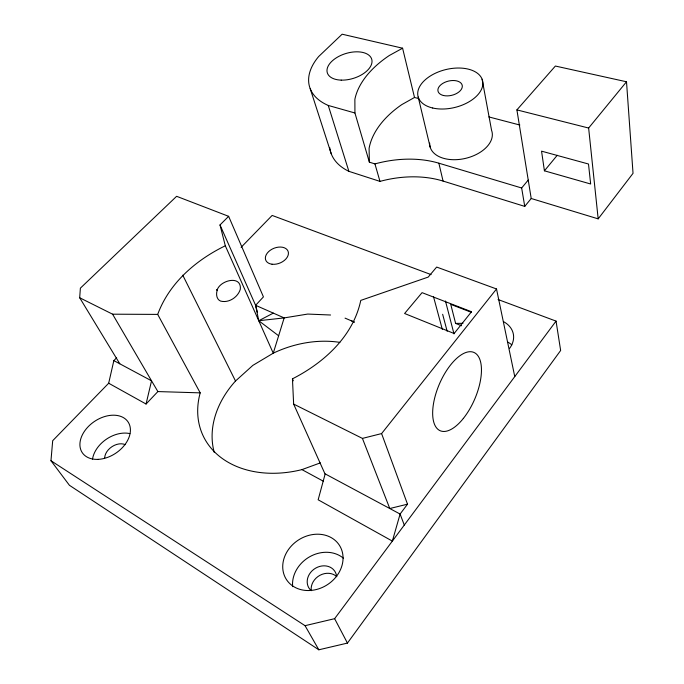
<?xml version="1.0" encoding="UTF-8"?>
<svg xmlns="http://www.w3.org/2000/svg" width="684" height="684" viewBox="0 0 684 684"><rect width="100%" height="100%" fill="white"/><g stroke="black" fill="none" stroke-linecap="round" stroke-linejoin="round"><path stroke-width="1.03" d="M119.811 363.803L79.686 297.762L80.379 288.161L176.617 196.308L228.636 216.324L263.434 296.89L255.594 305.303L258.757 320.719L278.636 335.784M498.072 299.524L556.049 321.104L560.649 350.473L347.446 643.088L318.829 649.8L69.417 485.281L50.967 460.734L52.694 440.693L108.679 383.228L113.852 360.613L116.639 357.783M217.136 290.503L217.204 289.828C220.479 280.089 241.828 274.882 240.306 289.298C237.938 297.215 228.815 303.268 220.607 301.097A12.355 8.447 -56.8 0 1 216.648 292.761L217.136 290.503L216.7 289.571L217.204 289.828M108.679 383.228L146.06 404.022L151.54 380.817L112.586 314.187L79.686 297.762M323.335 481.211L301.943 469.617A100.061 74.753 -24.6 0 1 200.198 392.864L157.696 314.401C169.239 283.022 195.863 260.108 225.301 245.778L220.009 224.942L228.636 216.324M50.967 460.734L305.047 625.68L334.63 618.678L556.049 321.104M325.054 474.046L293.641 404.082L292.453 378.833C324.028 362.708 353.166 336.357 360.776 300.396L428.218 277.08L436.657 267.059L496.516 288.973L381.595 433.579L407.51 504.185L400.097 514.052L392.359 541.095L318.154 499.79L325.174 473.884L400.097 514.052L404.287 525.064M531.212 198.497L598.175 218.863L633.033 173.326L626.51 81.772L555.382 66.04L516.899 109.893L531.212 198.497L524.748 206.388L442.753 180.969A90.374 61.158 -16.4 0 0 379.979 181.388L348.883 171.333A69.016 41.998 -15.7 0 1 329.739 147.624M598.175 218.863L588.633 128.036L626.51 81.772M544.421 170.812L541.548 151.155L588.496 164.015L590.66 183.996L544.421 170.812L557.238 155.277M524.748 206.388L521.653 187.989L528.236 180.063M146.06 404.022L157.876 391.573L200.198 392.864M241.11 247.309L272.155 215.434L431.1 274.6M214.272 452.466A97.239 74.513 -25 0 1 235.51 381.014L252.832 365.393L273.249 353.183A97.239 74.513 -25 0 1 339.854 342.368M418.642 98.547L414.513 97.47L401.807 104.601A95.786 59.457 -13.3 0 0 369.095 148.36L369.36 162.159L374.935 163.903A91.818 61.03 -16.5 0 1 438.555 163.1L521.653 187.989M414.513 97.47L402.594 48.205L389.35 55.481A99.838 58.644 -13.8 0 0 354.876 99.325L354.936 112.988L369.36 162.159M273.309 313.118L258.757 320.719L284.168 317.906L307.714 314.067L330.569 315.008M301.943 469.617L320.326 462.888M293.641 404.082L362.426 438.401L381.595 433.579M407.51 504.185L389.786 508.52L362.426 438.401M471.293 312.289L450.747 304.354L455.612 323.404L462.965 323.318M112.586 314.187L157.696 314.401M402.594 48.205L342.128 34.2L318.667 56.524A72.812 41.023 -16.1 0 0 328.26 105.447L348.883 171.333M516.899 109.893L588.633 128.036M488.88 116.93L519.866 125.035M328.26 105.447L354.936 112.988M455.612 323.404L461.512 325.746M345.044 318.128L351.054 320.676M354.312 322.053L351.371 320.805A100.061 74.753 -24.6 0 1 354.218 322.078M220.009 224.942L255.594 305.303L284.168 317.906L273.249 353.183L225.301 245.778M113.852 360.613L151.54 380.817L157.876 391.573M305.047 625.68L318.829 649.8M334.63 618.678L347.446 643.088M182.765 275.19L235.51 381.014M292.453 378.833L293.308 380.791M310.185 88.621L331.261 153.823M374.935 163.903L379.979 181.388M433.468 296.548L442.317 329.355M255.594 305.303L257.475 312.289M442.651 314.289L447.165 331.278M445.464 301.011L454.005 333.929M418.198 97.025L430.176 147.171M438.863 163.194L443.061 181.063M496.516 288.973L514.761 376.602M482.117 79.224L491.574 130.345A31.874 19.751 -13.3 0 1 464.06 158.697A31.874 19.751 -13.3 0 1 429.672 143.076M311.203 590.489A15.27 13.15 -34.5 0 1 319.941 575.304A15.27 13.15 -34.5 0 1 336.819 576.706M311.229 590.685A15.416 13.201 -34 0 1 315.657 568.13A15.416 13.201 -34 0 1 336.596 576.099M104.678 457.827A13.518 9.542 -34.4 0 1 112.15 446.558A13.518 9.542 -34.4 0 1 125.223 444.651M503.458 321.608A27.805 20.871 -11.6 0 1 509.469 348.541M507.708 342.034A27.249 20.819 -11.3 0 1 511.82 344.916M292.649 586.658A30.848 26.411 -34 0 1 309.775 556.716A30.848 26.411 -34 0 1 343.351 558.161M92.52 459.118A27.044 19.092 -34.4 0 1 129.849 433.605M471.507 311.742L454.125 333.501L404.595 313.503L422.062 292.649L471.507 311.742M272.035 264.221A12.021 7.969 -21.8 0 0 288.392 252.524A12.021 7.969 -21.8 0 0 270.24 250.293A12.021 7.969 -21.8 0 0 272.035 264.221M308.817 590.54A31.549 26.625 -33 0 0 340.812 547.816A31.549 26.625 -33 0 0 289.041 548.748A31.549 26.625 -33 0 0 308.817 590.54M98.18 459.366A27.582 19.118 -33.9 0 0 129.678 425.243A27.582 19.118 -33.9 0 0 87.638 427.286A27.582 19.118 -33.9 0 0 98.18 459.366M443.377 95.478A12.449 7.302 -13.8 0 0 462.299 86.714A12.449 7.302 -13.8 0 0 444.626 82.413A12.449 7.302 -13.8 0 0 443.377 95.478M432.707 108.012A33.217 19.477 -13.8 0 0 482.844 84.303A33.217 19.477 -13.8 0 0 435.323 73.256A33.217 19.477 -13.8 0 0 432.707 108.012M341.188 80.122A23.213 12.979 -17.1 0 0 371.788 59.482A23.213 12.979 -17.1 0 0 335.536 58.345A23.213 12.979 -17.1 0 0 341.188 80.122M463.342 418.446A42.622 19.203 -66.7 0 0 474.32 352.619A42.622 19.203 -66.7 0 0 433.502 403.646A42.622 19.203 -66.7 0 0 463.342 418.446"/></g></svg>
